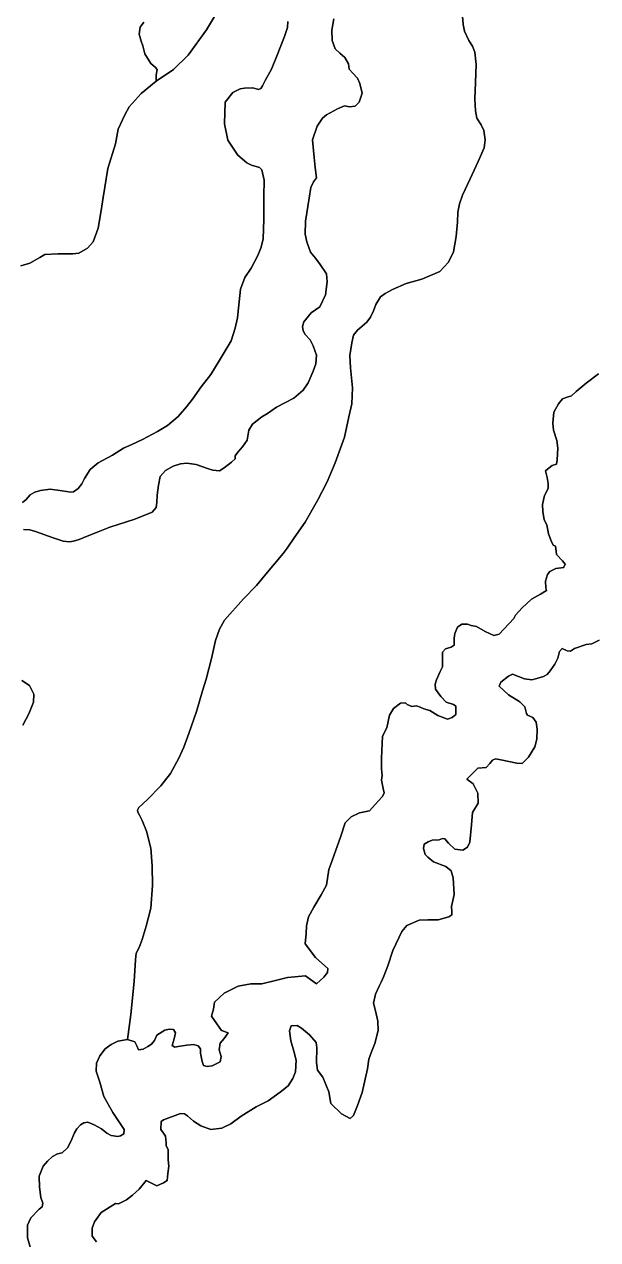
# Model space of a CAD drawing. Header units: inches. Extents: x 288635 to 1232953, y 676945 to 1655780.
# Drawn here: x 373585 to 391863, y 1029677 to 1068405 of the extents above; entities that cross this region are included whole.
import ezdxf

# ---------------------------------------------------------------- set-up
doc = ezdxf.new("R2010")
doc.units = ezdxf.units.IN
doc.header["$MEASUREMENT"] = 0

msp = doc.modelspace()

# ---------------------------------------------------------------- linework, layer by layer
at = {"color": 1}
for points in [[(373472.748, 1060704.1165), (373757.2286, 1060790.4766), (374082.3493, 1060973.357), (374242.7395, 1061074.4776), (374655.4904, 1061095.6443), (375131.7413, 1061095.6443), (375327.5334, 1061116.811), (375597.4089, 1061275.5613), (375782.6176, 1061471.3534), (375941.3679, 1061905.2709), (376036.6181, 1062471.4804), (376100.1183, 1062889.5229), (376252.082, 1063808.5638), (376490.8425, 1064601.0453), (376577.2026, 1065068.4063), (376785.4831, 1065525.6072), (376927.7233, 1065779.6077), (377313.8041, 1066196.1685), (377786.2451, 1066597.4893), (378339.9662, 1066963.2501), (378807.3271, 1067425.531), (379391.5283, 1068233.2526), (379742.049, 1068817.4538)], [(373559.5271, 1052305.6029), (373757.6475, 1052300.5229), (373945.6079, 1052244.6427), (374509.489, 1052046.5224), (374819.3697, 1051939.8421), (375027.6501, 1051909.3621), (375154.6503, 1051934.7621), (375337.5307, 1051985.5622), (375586.4512, 1052092.2424), (375936.9719, 1052234.4827), (376312.8927, 1052376.723), (377105.3742, 1052635.8035), (377664.1754, 1052864.404), (377791.1756, 1053006.6443), (377806.4156, 1053164.1246), (377816.5757, 1053402.8851), (377861.6488, 1053724.4136), (377917.5289, 1053993.6541), (378085.1692, 1054186.6945), (378329.0097, 1054328.9348), (378567.7702, 1054405.1349), (378770.9706, 1054425.455), (379060.5312, 1054379.7349), (379456.7719, 1054242.5746), (379593.9322, 1054201.9345), (379807.2926, 1054181.6145), (379954.6129, 1054273.0547), (380188.2934, 1054450.855), (380305.1336, 1054562.6153), (380305.1336, 1054659.1355), (380391.4938, 1054770.8957), (380543.8941, 1054943.616), (380686.1344, 1055151.8964), (380747.0945, 1055471.9371), (380858.8547, 1055664.9775), (381153.4953, 1055898.6579), (381336.3757, 1056005.3381), (381625.9363, 1056203.4585), (381885.0168, 1056340.6188), (382179.6574, 1056487.9391), (382479.378, 1056741.9396), (382631.7783, 1056985.7801), (382789.2586, 1057356.6208), (382875.6188, 1057590.3013), (382901.0188, 1057864.6219), (382789.2586, 1058159.2625), (382692.7384, 1058352.3028), (382535.2581, 1058519.9432), (382474.298, 1058641.8634), (382453.9779, 1058773.9437), (382499.698, 1058921.264), (382728.2985, 1059210.8246), (383002.619, 1059403.8649), (383190.5794, 1059789.9457), (383236.2995, 1060201.4265), (383221.0595, 1060450.347), (383017.8591, 1060750.0676), (382865.4588, 1060953.268), (382707.9784, 1061141.2284), (382596.2182, 1061471.4291), (382535.2581, 1061720.3496), (382545.4181, 1062136.9104), (382667.3384, 1062868.4319), (382723.2185, 1063203.7125), (382799.4186, 1063381.5129), (382895.9388, 1063508.5132), (382860.3788, 1063838.7138), (382824.8187, 1064163.8345), (382768.9386, 1064722.6356), (382921.3389, 1065154.4364), (383094.0592, 1065418.597), (383221.0595, 1065520.1972), (383566.5002, 1065708.1576), (383795.1006, 1065804.6777), (383952.5809, 1065779.2777), (384135.4613, 1065794.5177), (384262.4616, 1065921.518), (384353.9017, 1066211.0786), (384282.7816, 1066520.9592), (384211.6615, 1066688.5995), (384059.2611, 1066851.1598), (383942.4209, 1066978.1601), (383917.0209, 1067150.8804), (383800.1806, 1067349.0008), (383647.7803, 1067481.0811), (383490.3, 1067628.4014), (383403.9398, 1067887.4819), (383383.6198, 1068222.7626), (383449.6599, 1068583.4433)], [(383449.6599, 1068583.4433), (383383.6198, 1068222.7626), (383403.9398, 1067887.4819), (383490.3, 1067628.4014), (383647.7803, 1067481.0811), (383800.1806, 1067349.0008), (383917.0209, 1067150.8804), (383942.4209, 1066978.1601), (384059.2611, 1066851.1598), (384211.6615, 1066688.5995), (384282.7816, 1066520.9592), (384353.9017, 1066211.0786), (384262.4616, 1065921.518), (384135.4613, 1065794.5177), (383952.5809, 1065779.2777), (383795.1006, 1065804.6777), (383566.5002, 1065708.1576), (383221.0595, 1065520.1972), (383094.0592, 1065418.597), (382921.3389, 1065154.4364), (382768.9386, 1064722.6356), (382824.8187, 1064163.8345), (382860.3788, 1063838.7138), (382895.9388, 1063508.5132), (382799.4186, 1063381.5129), (382723.2185, 1063203.7125), (382667.3384, 1062868.4319), (382545.4181, 1062136.9104), (382535.2581, 1061720.3496), (382596.2182, 1061471.4291), (382707.9784, 1061141.2284), (382865.4588, 1060953.268), (383017.8591, 1060750.0676), (383221.0595, 1060450.347), (383236.2995, 1060201.4265), (383190.5794, 1059789.9457), (383002.619, 1059403.8649), (382728.2985, 1059210.8246), (382499.698, 1058921.264), (382453.9779, 1058773.9437), (382474.298, 1058641.8634), (382535.2581, 1058519.9432), (382692.7384, 1058352.3028), (382789.2586, 1058159.2625), (382901.0188, 1057864.6219), (382875.6188, 1057590.3013), (382789.2586, 1057356.6208), (382631.7783, 1056985.7801), (382479.378, 1056741.9396), (382179.6574, 1056487.9391), (381885.0168, 1056340.6188), (381625.9363, 1056203.4585), (381336.3757, 1056005.3381), (381153.4953, 1055898.6579), (380858.8547, 1055664.9775), (380747.0945, 1055471.9371), (380686.1344, 1055151.8964), (380543.8941, 1054943.616), (380391.4938, 1054770.8957), (380305.1336, 1054659.1355), (380305.1336, 1054562.6153), (380188.2934, 1054450.855), (379954.6129, 1054273.0547), (379807.2926, 1054181.6145), (379593.9322, 1054201.9345), (379456.7719, 1054242.5746), (379060.5312, 1054379.7349), (378770.9706, 1054425.455), (378567.7702, 1054405.1349), (378329.0097, 1054328.9348), (378085.1692, 1054186.6945), (377917.5289, 1053993.6541), (377861.6488, 1053724.4136), (377816.5757, 1053402.8851), (377806.4156, 1053164.1246), (377791.1756, 1053006.6443), (377664.1754, 1052864.404), (377105.3742, 1052635.8035), (376312.8927, 1052376.723), (375936.9719, 1052234.4827), (375586.4512, 1052092.2424), (375337.5307, 1051985.5622), (375154.6503, 1051934.7621), (375027.6501, 1051909.3621), (374819.3697, 1051939.8421), (374509.489, 1052046.5224), (373945.6079, 1052244.6427), (373757.6475, 1052300.5229), (373559.5271, 1052305.6029)], [(387549.2281, 1068659.6435), (387579.7082, 1068395.4829), (387620.3483, 1068182.1225), (387752.4285, 1067887.4819), (387874.3488, 1067704.6015), (387950.5489, 1067521.7212), (387986.109, 1067125.4804), (387963.5312, 1066547.4881), (387943.2111, 1066029.3271), (387963.5312, 1065653.4063), (388014.3313, 1065409.5658), (388146.4115, 1065206.3654), (388232.7717, 1065018.4051), (388273.4118, 1064723.7645), (388242.9317, 1064464.684), (388054.9714, 1064032.8831), (387800.9709, 1063479.162), (387557.1304, 1062955.9209), (387455.5302, 1062681.6004), (387409.8101, 1062417.4399), (387394.57, 1062097.3992), (387348.8499, 1061640.1983), (387262.4898, 1061157.5973), (387105.0095, 1060822.3167), (386825.6089, 1060532.7561), (386256.6478, 1060283.8356), (385758.8068, 1060146.6753), (385327.0059, 1059953.6349), (385083.1654, 1059831.7147), (384940.9251, 1059719.9545), (384788.5248, 1059481.194), (384717.4047, 1059277.9936), (384625.9645, 1059069.7132), (384509.1243, 1058912.2328), (384209.4037, 1058658.2323), (384077.3234, 1058500.752), (384026.5233, 1058256.9115), (383965.5632, 1057850.5107), (383980.8032, 1057454.2699), (384041.7633, 1056819.2687), (384021.4433, 1056311.2676), (383924.9231, 1055894.7068), (383787.7628, 1055249.5455), (383498.2022, 1054431.6639), (383244.2017, 1053827.1427), (382934.3211, 1053232.7815), (382533.0003, 1052536.8201), (382192.6396, 1052038.9791), (381969.1192, 1051708.7784), (381834.8637, 1051538.5213), (381281.1426, 1050888.28), (380991.582, 1050522.5193), (380569.9412, 1050095.7985), (379965.42, 1049415.0771), (379802.8596, 1049130.5965), (379680.9394, 1048769.9158), (379553.9391, 1048195.8747), (379381.2188, 1047540.5533), (379264.3786, 1047164.6326), (379071.3382, 1046504.2313), (378827.4977, 1045808.2699), (378670.0174, 1045376.469), (378507.457, 1045025.9483), (378243.2965, 1044533.1873), (377938.4959, 1044142.0265), (377501.615, 1043689.9056), (377237.4545, 1043451.1452), (377191.7344, 1043359.705), (377206.9744, 1043298.7449), (377257.7745, 1043207.3047), (377339.0547, 1043029.5043), (377476.215, 1042694.2236), (377618.4553, 1042155.7426), (377664.1754, 1041586.7814), (377669.2554, 1040961.9402), (377623.5353, 1040245.6588), (377471.135, 1039671.6176), (377344.1347, 1039239.8167), (377247.6145, 1038990.8962), (377156.1743, 1038802.9359), (377130.7743, 1038589.5754), (377090.1342, 1037908.8541), (376978.374, 1036857.292), (376876.7738, 1036059.7304), (376566.8932, 1036003.8503), (376353.5327, 1035892.09), (376165.5724, 1035760.0098), (375992.852, 1035531.4093), (375886.1718, 1035297.7289), (375876.0118, 1035043.7283), (375997.932, 1034693.2076), (376119.8523, 1034241.0867), (376409.4128, 1033728.0057), (376765.0136, 1033189.5246), (376754.8535, 1033052.3644), (376652.1112, 1032989.6758), (376566.8932, 1032966.0042), (376353.5327, 1032996.4843), (376216.3725, 1033072.6844), (376043.6521, 1033204.7647), (375815.0517, 1033331.7649), (375611.8512, 1033418.1251), (375479.771, 1033397.8051), (375373.0908, 1033331.7649), (375261.3305, 1033209.8447), (375190.2104, 1033077.7644), (375063.6645, 1032809.2859), (374967.1443, 1032601.0055), (374794.424, 1032448.6052), (374642.0237, 1032413.0451), (374484.5434, 1032331.7649), (374327.0631, 1032184.4446), (374189.9028, 1032016.8043), (374062.9025, 1031696.7637), (374067.9825, 1031351.323), (374108.6226, 1031026.2023), (374179.7428, 1030838.2419), (374154.3427, 1030721.4017), (374062.9025, 1030645.2016), (373793.662, 1030370.881), (373692.0618, 1030137.2005), (373692.0618, 1029893.36), (373686.9818, 1029735.8797), (373793.662, 1029380.279)], [(391883.3772, 1057272.1484), (391492.2165, 1056967.3478), (391172.1758, 1056708.2672), (391029.9355, 1056571.107), (390887.6952, 1056525.3869), (390745.455, 1056474.5868), (390608.2947, 1056312.0264), (390460.9744, 1056042.7859), (390430.4943, 1055697.3452), (390450.8144, 1055473.8248), (390557.4946, 1055138.5441), (390587.9746, 1054899.7836), (390567.6546, 1054523.8629), (390552.4146, 1054386.7026), (390410.1743, 1054351.1425), (390257.774, 1054229.2223), (390196.8139, 1054173.3422), (390247.614, 1053959.9817), (390283.174, 1053772.0214), (390283.174, 1053614.541), (390166.3338, 1053391.0206), (390105.3737, 1053101.46), (390110.4537, 1052883.0196), (390156.1738, 1052613.779), (390237.4539, 1052451.2187), (390293.3341, 1052166.7382), (390384.7742, 1051943.2177), (390440.6543, 1051811.1374), (390521.9345, 1051775.5774), (390542.2546, 1051618.0971), (390552.4146, 1051511.4168), (390745.455, 1051308.2164), (390826.7351, 1051206.6162), (390786.7831, 1051104.2621), (390781.015, 1051099.936), (390527.0145, 1051064.3759), (390339.0541, 1050967.8558), (390267.934, 1050871.3356), (390201.8939, 1050663.0551), (390212.0539, 1050444.6147), (390227.2939, 1050363.3345), (390039.3335, 1050251.5743), (389749.773, 1050083.934), (389455.1324, 1049809.6134), (389246.852, 1049581.013), (389190.9719, 1049469.2528), (388723.6109, 1048976.4918), (388555.9706, 1048930.7717), (388276.57, 1049057.7719), (387997.1695, 1049215.2522), (387829.5291, 1049250.8123), (387712.6889, 1049286.3724), (387529.8085, 1049286.3724), (387392.6483, 1049194.9322), (387306.2881, 1048991.7318), (387291.0481, 1048844.4115), (387285.968, 1048620.8911), (387189.4478, 1048559.9309), (387016.7275, 1048509.1308), (386915.1273, 1048397.3706), (386915.1273, 1048077.33), (386920.2073, 1047930.0097), (386838.9271, 1047782.6894), (386727.1669, 1047513.4488), (386686.5268, 1047376.2886), (386691.6069, 1047223.8883), (386864.3272, 1046990.2078), (387037.0475, 1046802.2474), (387265.648, 1046731.1273), (387341.8482, 1046680.3272), (387342.591, 1046415.2463), (387341.8482, 1046411.0866), (387225.0079, 1046319.6465), (387072.6076, 1046268.8464), (386762.727, 1046380.6066), (386508.7265, 1046538.0869), (386325.8461, 1046588.887), (386203.9259, 1046644.7671), (386082.0056, 1046685.4072), (385934.6853, 1046665.0871), (385787.365, 1046731.1273), (385731.4849, 1046781.9274), (385579.0846, 1046776.8474), (385350.4842, 1046599.047), (385223.4839, 1046395.8466), (385142.2038, 1045989.4458), (385005.0435, 1045720.2053), (384974.5634, 1045024.2439), (384974.5634, 1044678.8032), (384994.8835, 1044465.4427), (384969.4834, 1044318.1225), (385025.3635, 1044053.9619), (385060.9236, 1043911.7216), (385005.0435, 1043794.8814), (384862.8032, 1043647.5611), (384593.5627, 1043337.6805), (384273.522, 1043276.7204), (384009.3615, 1043149.7201), (383816.3211, 1042956.6797), (383663.9208, 1042504.5588), (383354.0123, 1041648.1866), (383290.1167, 1041471.6234), (383213.9166, 1040969.9724), (383048.8162, 1040665.1718), (382813.8658, 1040271.471), (382642.4154, 1039966.6704), (382578.9153, 1039680.9198), (382566.2153, 1039433.2694), (382540.8152, 1039109.4187), (382871.0159, 1038664.9178), (383264.7167, 1038315.6671), (383252.0166, 1038195.0169), (383131.3664, 1038042.6166), (382896.4159, 1037826.7161), (382705.9155, 1037972.7664), (382547.1652, 1038080.7166), (381975.6641, 1038029.9165), (381588.3133, 1037941.0164), (381156.5124, 1037833.0662), (380807.2617, 1037826.7161), (380400.8609, 1037750.516), (379956.36, 1037528.2655), (379651.5594, 1037242.515), (379619.8094, 1037026.6145), (379556.3092, 1036804.3641), (379721.4096, 1036550.3636), (379867.4599, 1036340.8132), (380083.3603, 1036270.963), (379956.36, 1036093.1627), (379829.3598, 1035940.7624), (379797.6097, 1035731.2119), (379861.1099, 1035515.3115), (379829.3598, 1035343.8612), (379569.0093, 1035216.8609), (379416.609, 1035197.8109), (379302.3087, 1035229.5609), (379251.5086, 1035358.6779), (379203.8835, 1035617.9701), (379198.5919, 1035760.8453), (379124.5084, 1035856.0955), (378986.9248, 1035893.1373), (378769.966, 1035877.2622), (378494.7988, 1035829.6371), (378383.6736, 1035808.4704), (378293.7151, 1035861.3872), (378357.2152, 1036073.0543), (378404.8403, 1036263.5547), (378341.3402, 1036379.9716), (378198.4649, 1036385.2633), (378060.8813, 1036353.5132), (377891.5476, 1036247.6796), (377806.8807, 1036194.7629), (377738.0889, 1036025.4292), (377637.5471, 1035909.0123), (377526.4219, 1035829.6371), (377372.9632, 1035750.262), (377230.0879, 1035723.8036), (377171.8795, 1035850.8039), (377108.3794, 1035983.0958), (376876.7738, 1036059.7304), (376978.374, 1036857.292), (377090.1342, 1037908.8541), (377130.7743, 1038589.5754), (377156.1743, 1038802.9359), (377247.6145, 1038990.8962), (377344.1347, 1039239.8167), (377471.135, 1039671.6176), (377623.5353, 1040245.6588), (377669.2554, 1040961.9402), (377664.1754, 1041586.7814), (377618.4553, 1042155.7426), (377476.215, 1042694.2236), (377339.0547, 1043029.5043), (377257.7745, 1043207.3047), (377206.9744, 1043298.7449), (377191.7344, 1043359.705), (377237.4545, 1043451.1452), (377501.615, 1043689.9056), (377938.4959, 1044142.0265), (378243.2965, 1044533.1873), (378507.457, 1045025.9483), (378670.0174, 1045376.469), (378827.4977, 1045808.2699), (379071.3382, 1046504.2313), (379264.3786, 1047164.6326), (379381.2188, 1047540.5533), (379553.9391, 1048195.8747), (379680.9394, 1048769.9158), (379802.8596, 1049130.5965), (379965.42, 1049415.0771), (380569.9412, 1050095.7985), (380991.582, 1050522.5193), (381281.1426, 1050888.28), (381834.8637, 1051538.5213), (381969.1192, 1051708.7784), (382192.6396, 1052038.9791), (382533.0003, 1052536.8201), (382934.3211, 1053232.7815), (383244.2017, 1053827.1427), (383498.2022, 1054431.6639), (383787.7628, 1055249.5455), (383924.9231, 1055894.7068), (384021.4433, 1056311.2676), (384041.7633, 1056819.2687), (383980.8032, 1057454.2699), (383965.5632, 1057850.5107), (384026.5233, 1058256.9115), (384077.3234, 1058500.752), (384209.4037, 1058658.2323), (384509.1243, 1058912.2328), (384625.9645, 1059069.7132), (384717.4047, 1059277.9936), (384788.5248, 1059481.194), (384940.9251, 1059719.9545), (385083.1654, 1059831.7147), (385327.0059, 1059953.6349), (385758.8068, 1060146.6753), (386256.6478, 1060283.8356), (386825.6089, 1060532.7561), (387105.0095, 1060822.3167), (387262.4898, 1061157.5973), (387348.8499, 1061640.1983), (387394.57, 1062097.3992), (387409.8101, 1062417.4399), (387455.5302, 1062681.6004), (387557.1304, 1062955.9209), (387800.9709, 1063479.162), (388054.9714, 1064032.8831), (388242.9317, 1064464.684), (388273.4118, 1064723.7645), (388232.7717, 1065018.4051), (388146.4115, 1065206.3654), (388014.3313, 1065409.5658), (387963.5312, 1065653.4063), (387943.2111, 1066029.3271), (387963.5312, 1066547.4881), (387986.109, 1067125.4804), (387950.5489, 1067521.7212), (387874.3488, 1067704.6015), (387752.4285, 1067887.4819), (387620.3483, 1068182.1225), (387579.7082, 1068395.4829), (387549.2281, 1068659.6435)], [(379742.049, 1068817.4538), (379391.5283, 1068233.2526), (378807.3271, 1067425.531), (378339.9662, 1066963.2501), (377786.2451, 1066597.4893), (377790.3136, 1066787.2198), (377815.7136, 1066965.0201), (377754.7535, 1067036.1403), (377617.5932, 1067158.0605), (377429.6328, 1067462.8611), (377363.8406, 1067719.1049), (377308.9826, 1067867.9919), (377248.0225, 1068091.5124), (377273.4225, 1068309.9528), (377395.3428, 1068472.5131)], [(377395.3428, 1068472.5131), (377273.4225, 1068309.9528), (377248.0225, 1068091.5124), (377308.9826, 1067867.9919), (377363.8406, 1067719.1049), (377429.6328, 1067462.8611), (377617.5932, 1067158.0605), (377754.7535, 1067036.1403), (377815.7136, 1066965.0201), (377790.3136, 1066787.2198), (377786.2451, 1066597.4893), (377313.8041, 1066196.1685), (376927.7233, 1065779.6077), (376785.4831, 1065525.6072), (376577.2026, 1065068.4063), (376490.8425, 1064601.0453), (376252.082, 1063808.5638), (376100.1183, 1062889.5229), (376036.6181, 1062471.4804), (375941.3679, 1061905.2709), (375782.6176, 1061471.3534), (375597.4089, 1061275.5613), (375327.5334, 1061116.811), (375131.7413, 1061095.6443), (374655.4904, 1061095.6443), (374242.7395, 1061074.4776), (374082.3493, 1060973.357), (373757.2286, 1060790.4766), (373472.748, 1060704.1165)], [(381990.8001, 1068499.9531), (381973.8668, 1068300.9861), (381880.7333, 1068013.1188), (381626.7327, 1067373.8842), (381461.6324, 1066971.7168), (381266.8987, 1066611.8827), (381173.7652, 1066442.549), (381127.1984, 1066362.1155), (381050.9983, 1066332.4821), (380873.1979, 1066379.0489), (380602.264, 1066374.8156), (380462.5637, 1066349.4155), (380229.73, 1066230.8819), (379984.1961, 1065926.0813), (379963.0294, 1065231.8133), (380073.0963, 1064715.3456), (380394.8303, 1064232.7446), (380682.6975, 1063995.6775), (380830.8645, 1063919.4773), (381084.865, 1063847.5105), (381152.5985, 1063767.077), (381233.032, 1063441.1097), (381224.5653, 1062928.8753), (381216.0986, 1062183.8072), (381199.1652, 1061569.9726), (381135.6651, 1061299.0387), (381025.5982, 1061040.8049), (380818.1645, 1060630.1707), (380619.1974, 1060333.8368), (380479.4971, 1059969.7694), (380415.997, 1059364.4015), (380382.1303, 1059051.1342), (380310.1634, 1058725.1669), (380174.6965, 1058322.9995), (379797.9291, 1057683.7648), (379526.9952, 1057247.7306), (379226.4279, 1056858.2632), (378942.794, 1056460.3291), (378752.2937, 1056214.7952), (378489.8265, 1055909.9946), (378151.1591, 1055622.1274), (377833.6585, 1055431.627), (377351.0575, 1055177.6265), (377012.3902, 1055012.5262), (376745.6896, 1054898.2259), (376395.8822, 1054679.0749), (375935.5062, 1054430.3661), (375686.7974, 1054218.699), (375506.8804, 1053932.9485), (375416.9219, 1053758.3231), (375300.505, 1053610.1561), (375157.6297, 1053504.3226), (375072.9628, 1053493.7392), (374787.2123, 1053536.0727), (374411.5032, 1053588.9894), (374104.5859, 1053551.9477), (373919.3772, 1053493.7392), (373776.5019, 1053414.3641), (373649.5017, 1053266.1971), (373533.0848, 1053165.6552)], [(373533.0848, 1053165.6552), (373649.5017, 1053266.1971), (373776.5019, 1053414.3641), (373919.3772, 1053493.7392), (374104.5859, 1053551.9477), (374411.5032, 1053588.9894), (374787.2123, 1053536.0727), (375072.9628, 1053493.7392), (375157.6297, 1053504.3226), (375300.505, 1053610.1561), (375416.9219, 1053758.3231), (375506.8804, 1053932.9485), (375686.7974, 1054218.699), (375935.5062, 1054430.3661), (376395.8822, 1054679.0749), (376745.6896, 1054898.2259), (377012.3902, 1055012.5262), (377351.0575, 1055177.6265), (377833.6585, 1055431.627), (378151.1591, 1055622.1274), (378489.8265, 1055909.9946), (378752.2937, 1056214.7952), (378942.794, 1056460.3291), (379226.4279, 1056858.2632), (379526.9952, 1057247.7306), (379797.9291, 1057683.7648), (380174.6965, 1058322.9995), (380310.1634, 1058725.1669), (380382.1303, 1059051.1342), (380415.997, 1059364.4015), (380479.4971, 1059969.7694), (380619.1974, 1060333.8368), (380818.1645, 1060630.1707), (381025.5982, 1061040.8049), (381135.6651, 1061299.0387), (381199.1652, 1061569.9726), (381216.0986, 1062183.8072), (381224.5653, 1062928.8753), (381233.032, 1063441.1097), (381152.5985, 1063767.077), (381084.865, 1063847.5105), (380830.8645, 1063919.4773), (380682.6975, 1063995.6775), (380394.8303, 1064232.7446), (380073.0963, 1064715.3456), (379963.0294, 1065231.8133), (379984.1961, 1065926.0813), (380229.73, 1066230.8819), (380462.5637, 1066349.4155), (380602.264, 1066374.8156), (380873.1979, 1066379.0489), (381050.9983, 1066332.4821), (381127.1984, 1066362.1155), (381173.7652, 1066442.549), (381266.8987, 1066611.8827), (381461.6324, 1066971.7168), (381626.7327, 1067373.8842), (381880.7333, 1068013.1188), (381973.8668, 1068300.9861), (381990.8001, 1068499.9531)], [(373793.662, 1029380.279), (373686.9818, 1029735.8797), (373692.0618, 1029893.36), (373692.0618, 1030137.2005), (373793.662, 1030370.881), (374062.9025, 1030645.2016), (374154.3427, 1030721.4017), (374179.7428, 1030838.2419), (374108.6226, 1031026.2023), (374067.9825, 1031351.323), (374062.9025, 1031696.7637), (374189.9028, 1032016.8043), (374327.0631, 1032184.4446), (374484.5434, 1032331.7649), (374642.0237, 1032413.0451), (374794.424, 1032448.6052), (374967.1443, 1032601.0055), (375063.6645, 1032809.2859), (375190.2104, 1033077.7644), (375261.3305, 1033209.8447), (375373.0908, 1033331.7649), (375479.771, 1033397.8051), (375611.8512, 1033418.1251), (375815.0517, 1033331.7649), (376043.6521, 1033204.7647), (376216.3725, 1033072.6844), (376353.5327, 1032996.4843), (376566.8932, 1032966.0042), (376652.1112, 1032989.6758), (376754.8535, 1033052.3644), (376765.0136, 1033189.5246), (376409.4128, 1033728.0057), (376119.8523, 1034241.0867), (375997.932, 1034693.2076), (375876.0118, 1035043.7283), (375886.1718, 1035297.7289), (375992.852, 1035531.4093), (376165.5724, 1035760.0098), (376353.5327, 1035892.09), (376566.8932, 1036003.8503), (376876.7738, 1036059.7304), (377108.3794, 1035983.0958), (377171.8795, 1035850.8039), (377230.0879, 1035723.8036), (377372.9632, 1035750.262), (377526.4219, 1035829.6371), (377637.5471, 1035909.0123), (377738.0889, 1036025.4292), (377806.8807, 1036194.7629), (377891.5476, 1036247.6796), (378060.8813, 1036353.5132), (378198.4649, 1036385.2633), (378341.3402, 1036379.9716), (378404.8403, 1036263.5547), (378357.2152, 1036073.0543), (378293.7151, 1035861.3872), (378383.6736, 1035808.4704), (378494.7988, 1035829.6371), (378769.966, 1035877.2622), (378986.9248, 1035893.1373), (379124.5084, 1035856.0955), (379198.5919, 1035760.8453), (379203.8835, 1035617.9701), (379251.5086, 1035358.6779), (379302.3087, 1035229.5609), (379416.609, 1035197.8109), (379569.0093, 1035216.8609), (379829.3598, 1035343.8612), (379861.1099, 1035515.3115), (379797.6097, 1035731.2119), (379829.3598, 1035940.7624), (379956.36, 1036093.1627), (380083.3603, 1036270.963), (379867.4599, 1036340.8132), (379721.4096, 1036550.3636), (379556.3092, 1036804.3641), (379619.8094, 1037026.6145), (379651.5594, 1037242.515), (379956.36, 1037528.2655), (380400.8609, 1037750.516), (380807.2617, 1037826.7161), (381156.5124, 1037833.0662), (381588.3133, 1037941.0164), (381975.6641, 1038029.9165), (382547.1652, 1038080.7166), (382705.9155, 1037972.7664), (382896.4159, 1037826.7161), (383131.3664, 1038042.6166), (383252.0166, 1038195.0169), (383264.7167, 1038315.6671), (382871.0159, 1038664.9178), (382540.8152, 1039109.4187), (382566.2153, 1039433.2694), (382578.9153, 1039680.9198), (382642.4154, 1039966.6704), (382813.8658, 1040271.471), (383048.8162, 1040665.1718), (383213.9166, 1040969.9724), (383290.1167, 1041471.6234), (383354.0123, 1041648.1866), (383663.9208, 1042504.5588), (383816.3211, 1042956.6797), (384009.3615, 1043149.7201), (384273.522, 1043276.7204), (384593.5627, 1043337.6805), (384862.8032, 1043647.5611), (385005.0435, 1043794.8814), (385060.9236, 1043911.7216), (385025.3635, 1044053.9619), (384969.4834, 1044318.1225), (384994.8835, 1044465.4427), (384974.5634, 1044678.8032), (384974.5634, 1045024.2439), (385005.0435, 1045720.2053), (385142.2038, 1045989.4458), (385223.4839, 1046395.8466), (385350.4842, 1046599.047), (385579.0846, 1046776.8474), (385731.4849, 1046781.9274), (385787.365, 1046731.1273), (385934.6853, 1046665.0871), (386082.0056, 1046685.4072), (386203.9259, 1046644.7671), (386325.8461, 1046588.887), (386508.7265, 1046538.0869), (386762.727, 1046380.6066), (387072.6076, 1046268.8464), (387225.0079, 1046319.6465), (387341.8482, 1046411.0866), (387342.591, 1046415.2463), (387341.8482, 1046680.3272), (387265.648, 1046731.1273), (387037.0475, 1046802.2474), (386864.3272, 1046990.2078), (386691.6069, 1047223.8883), (386686.5268, 1047376.2886), (386727.1669, 1047513.4488), (386838.9271, 1047782.6894), (386920.2073, 1047930.0097), (386915.1273, 1048077.33), (386915.1273, 1048397.3706), (387016.7275, 1048509.1308), (387189.4478, 1048559.9309), (387285.968, 1048620.8911), (387291.0481, 1048844.4115), (387306.2881, 1048991.7318), (387392.6483, 1049194.9322), (387529.8085, 1049286.3724), (387712.6889, 1049286.3724), (387829.5291, 1049250.8123), (387997.1695, 1049215.2522), (388276.57, 1049057.7719), (388555.9706, 1048930.7717), (388723.6109, 1048976.4918), (389190.9719, 1049469.2528), (389246.852, 1049581.013), (389455.1324, 1049809.6134), (389749.773, 1050083.934), (390039.3335, 1050251.5743), (390227.2939, 1050363.3345), (390212.0539, 1050444.6147), (390201.8939, 1050663.0551), (390267.934, 1050871.3356), (390339.0541, 1050967.8558), (390527.0145, 1051064.3759), (390781.015, 1051099.936), (390786.7831, 1051104.2621), (390826.7351, 1051206.6162), (390745.455, 1051308.2164), (390552.4146, 1051511.4168), (390542.2546, 1051618.0971), (390521.9345, 1051775.5774), (390440.6543, 1051811.1374), (390384.7742, 1051943.2177), (390293.3341, 1052166.7382), (390237.4539, 1052451.2187), (390156.1738, 1052613.779), (390110.4537, 1052883.0196), (390105.3737, 1053101.46), (390166.3338, 1053391.0206), (390283.174, 1053614.541), (390283.174, 1053772.0214), (390247.614, 1053959.9817), (390196.8139, 1054173.3422), (390257.774, 1054229.2223), (390410.1743, 1054351.1425), (390552.4146, 1054386.7026), (390567.6546, 1054523.8629), (390587.9746, 1054899.7836), (390557.4946, 1055138.5441), (390450.8144, 1055473.8248), (390430.4943, 1055697.3452), (390460.9744, 1056042.7859), (390608.2947, 1056312.0264), (390745.455, 1056474.5868), (390887.6952, 1056525.3869), (391029.9355, 1056571.107), (391172.1758, 1056708.2672), (391492.2165, 1056967.3478), (391883.3772, 1057272.1484)], [(375882.8129, 1029611.1631), (375745.6527, 1029794.0434), (375750.7327, 1030048.0439), (375821.8528, 1030241.0843), (376030.1332, 1030540.8049), (376492.4142, 1030835.4455), (376588.9344, 1030815.1255), (376842.9349, 1030942.1257), (377030.8952, 1031099.606), (377249.3357, 1031287.5664), (377467.7761, 1031561.887), (377579.5363, 1031506.0069), (377813.2168, 1031394.2466), (378026.5772, 1031485.6868), (378138.3375, 1031561.887), (378148.4975, 1031668.5672), (378163.7375, 1031790.4874), (378189.1376, 1032024.1679), (378173.8975, 1032222.2883), (378168.8175, 1032547.4089), (378102.7774, 1032664.2492), (378107.8574, 1032765.8494), (378082.4573, 1032974.1298), (378026.5772, 1033070.65), (377940.2171, 1033187.4902), (377950.3771, 1033446.5707), (378021.4972, 1033492.2908), (378565.0583, 1033700.5712), (378692.0586, 1033685.3312), (378788.5788, 1033624.3711), (378976.5391, 1033451.6507), (379215.2996, 1033309.4105), (379530.2602, 1033192.5702), (379880.7809, 1033233.2103), (380170.3415, 1033365.2906), (380500.5422, 1033614.2111), (380972.9831, 1033908.8517), (381353.9839, 1034106.9721), (381740.0647, 1034376.2126), (381999.1452, 1034579.413), (382146.4655, 1034813.0935), (382232.8256, 1035026.4539), (382248.0657, 1035402.3746), (382182.0255, 1035686.8552), (382080.4253, 1036011.9759), (382039.7853, 1036337.0965), (382095.6654, 1036489.4968), (382283.6257, 1036504.7369), (382425.866, 1036418.3767), (382679.8665, 1036205.0163), (382888.147, 1035956.0958), (382913.547, 1035793.5354), (382903.387, 1035326.1745), (382933.867, 1035077.254), (383096.4274, 1034853.7336), (383294.5478, 1034391.4526), (383355.5079, 1034015.5319), (383700.9486, 1033690.4112), (383975.2691, 1033538.0109), (384076.8693, 1033629.4511), (384208.9496, 1033954.5718), (384351.1899, 1034371.1326), (384523.9102, 1035122.9741), (384569.6303, 1035432.8547), (384655.9905, 1035661.4552), (384757.5907, 1035925.6157), (384864.2709, 1036347.2565), (384859.1909, 1036641.8971), (384777.9107, 1036972.0978), (384716.9506, 1037210.8583), (384782.9907, 1037495.3388), (384898.4429, 1037760.3601), (384959.6426, 1037887.3133), (385050.6315, 1038076.0615), (385172.5517, 1038406.2622), (385335.1121, 1038893.9432), (385624.6727, 1039498.4644), (385777.073, 1039691.5048), (386173.3137, 1039854.0651), (386447.6343, 1039869.3051), (386782.915, 1039874.3851), (387118.1956, 1039960.7453), (387209.6358, 1040026.7854), (387209.6358, 1040128.3856), (387204.5558, 1040296.026), (387285.836, 1040677.0267), (387260.4359, 1041205.3478), (387194.3958, 1041433.9483), (387021.6754, 1041571.1085), (386630.5147, 1041718.4288), (386448.2693, 1041868.7125), (386366.2483, 1041956.0251), (386308.0399, 1042143.8797), (386331.8524, 1042276.1716), (386456.2068, 1042358.1926), (386591.1446, 1042405.8177), (386813.395, 1042419.4702), (386920.0752, 1042460.1103), (386991.1954, 1042449.9503), (387102.9556, 1042307.71), (387311.236, 1042119.7496), (387560.1565, 1042094.3496), (387712.5568, 1042180.7097), (387783.677, 1042348.3501), (387839.5571, 1042891.9112), (387875.1172, 1043288.152), (388047.8375, 1043582.7925), (388042.7575, 1043902.8332), (387890.3572, 1044202.5538), (387692.2368, 1044349.8741), (387798.917, 1044461.6343), (388042.7575, 1044700.3948), (388311.998, 1044725.7948), (388423.7582, 1044852.7951), (388505.0384, 1044959.4753), (388601.5586, 1044995.0354), (388774.2789, 1044964.5553), (389287.36, 1044857.8751), (389460.0803, 1044852.7951), (389658.2007, 1045050.9155), (389856.3211, 1045386.1962), (389927.4413, 1045630.0366), (389932.5213, 1045939.9173), (389896.9612, 1046168.5177), (389795.361, 1046320.918), (389627.7207, 1046392.0382), (389592.1606, 1046447.9183), (389541.3605, 1046656.1987), (389378.8002, 1046813.679), (389018.1194, 1047042.2795), (388723.4788, 1047316.6), (388774.2789, 1047438.5203), (389018.1194, 1047636.6407), (389150.1997, 1047692.5208), (389531.2005, 1047550.2805), (389759.8009, 1047514.7204), (389927.4413, 1047560.4405), (390130.6417, 1047626.4806), (390252.5619, 1047687.4408), (390349.0821, 1047799.201), (390491.3224, 1048017.6414), (390592.9226, 1048205.6018), (390648.8027, 1048424.0422), (390735.1629, 1048510.4024), (390887.5632, 1048444.3623), (390999.3234, 1048434.2023), (391121.2436, 1048520.5624), (391492.0844, 1048642.4827), (391680.0448, 1048662.8027), (391908.6452, 1048784.723)], [(391908.6452, 1048784.723), (391680.0448, 1048662.8027), (391492.0844, 1048642.4827), (391121.2436, 1048520.5624), (390999.3234, 1048434.2023), (390887.5632, 1048444.3623), (390735.1629, 1048510.4024), (390648.8027, 1048424.0422), (390592.9226, 1048205.6018), (390491.3224, 1048017.6414), (390349.0821, 1047799.201), (390252.5619, 1047687.4408), (390130.6417, 1047626.4806), (389927.4413, 1047560.4405), (389759.8009, 1047514.7204), (389531.2005, 1047550.2805), (389150.1997, 1047692.5208), (389018.1194, 1047636.6407), (388774.2789, 1047438.5203), (388723.4788, 1047316.6), (389018.1194, 1047042.2795), (389378.8002, 1046813.679), (389541.3605, 1046656.1987), (389592.1606, 1046447.9183), (389627.7207, 1046392.0382), (389795.361, 1046320.918), (389896.9612, 1046168.5177), (389932.5213, 1045939.9173), (389927.4413, 1045630.0366), (389856.3211, 1045386.1962), (389658.2007, 1045050.9155), (389460.0803, 1044852.7951), (389287.36, 1044857.8751), (388774.2789, 1044964.5553), (388601.5586, 1044995.0354), (388505.0384, 1044959.4753), (388423.7582, 1044852.7951), (388311.998, 1044725.7948), (388042.7575, 1044700.3948), (387798.917, 1044461.6343), (387692.2368, 1044349.8741), (387890.3572, 1044202.5538), (388042.7575, 1043902.8332), (388047.8375, 1043582.7925), (387875.1172, 1043288.152), (387839.5571, 1042891.9112), (387783.677, 1042348.3501), (387712.5568, 1042180.7097), (387560.1565, 1042094.3496), (387311.236, 1042119.7496), (387102.9556, 1042307.71), (386991.1954, 1042449.9503), (386920.0752, 1042460.1103), (386813.395, 1042419.4702), (386591.1446, 1042405.8177), (386456.2068, 1042358.1926), (386331.8524, 1042276.1716), (386308.0399, 1042143.8797), (386366.2483, 1041956.0251), (386448.2693, 1041868.7125), (386630.5147, 1041718.4288), (387021.6754, 1041571.1085), (387194.3958, 1041433.9483), (387260.4359, 1041205.3478), (387285.836, 1040677.0267), (387204.5558, 1040296.026), (387209.6358, 1040128.3856), (387209.6358, 1040026.7854), (387118.1956, 1039960.7453), (386782.915, 1039874.3851), (386447.6343, 1039869.3051), (386173.3137, 1039854.0651), (385777.073, 1039691.5048), (385624.6727, 1039498.4644), (385335.1121, 1038893.9432), (385172.5517, 1038406.2622), (385050.6315, 1038076.0615), (384959.6426, 1037887.3133), (384898.4429, 1037760.3601), (384782.9907, 1037495.3388), (384716.9506, 1037210.8583), (384777.9107, 1036972.0978), (384859.1909, 1036641.8971), (384864.2709, 1036347.2565), (384757.5907, 1035925.6157), (384655.9905, 1035661.4552), (384569.6303, 1035432.8547), (384523.9102, 1035122.9741), (384351.1899, 1034371.1326), (384208.9496, 1033954.5718), (384076.8693, 1033629.4511), (383975.2691, 1033538.0109), (383700.9486, 1033690.4112), (383355.5079, 1034015.5319), (383294.5478, 1034391.4526), (383096.4274, 1034853.7336), (382933.867, 1035077.254), (382903.387, 1035326.1745), (382913.547, 1035793.5354), (382888.147, 1035956.0958), (382679.8665, 1036205.0163), (382425.866, 1036418.3767), (382283.6257, 1036504.7369), (382095.6654, 1036489.4968), (382039.7853, 1036337.0965), (382080.4253, 1036011.9759), (382182.0255, 1035686.8552), (382248.0657, 1035402.3746), (382232.8256, 1035026.4539), (382146.4655, 1034813.0935), (381999.1452, 1034579.413), (381740.0647, 1034376.2126), (381353.9839, 1034106.9721), (380972.9831, 1033908.8517), (380500.5422, 1033614.2111), (380170.3415, 1033365.2906), (379880.7809, 1033233.2103), (379530.2602, 1033192.5702), (379215.2996, 1033309.4105), (378976.5391, 1033451.6507), (378788.5788, 1033624.3711), (378692.0586, 1033685.3312), (378565.0583, 1033700.5712), (378021.4972, 1033492.2908), (377950.3771, 1033446.5707), (377940.2171, 1033187.4902), (378026.5772, 1033070.65), (378082.4573, 1032974.1298), (378107.8574, 1032765.8494), (378102.7774, 1032664.2492), (378168.8175, 1032547.4089), (378173.8975, 1032222.2883), (378189.1376, 1032024.1679), (378163.7375, 1031790.4874), (378148.4975, 1031668.5672), (378138.3375, 1031561.887), (378026.5772, 1031485.6868), (377813.2168, 1031394.2466), (377579.5363, 1031506.0069), (377467.7761, 1031561.887), (377249.3357, 1031287.5664), (377030.8952, 1031099.606), (376842.9349, 1030942.1257), (376588.9344, 1030815.1255), (376492.4142, 1030835.4455), (376030.1332, 1030540.8049), (375821.8528, 1030241.0843), (375750.7327, 1030048.0439), (375745.6527, 1029794.0434), (375882.8129, 1029611.1631)], [(373539.2071, 1046077.5104), (373732.2475, 1046433.1111), (373874.4878, 1046809.0319), (373884.6478, 1047057.9524), (373747.4875, 1047332.2729), (373508.727, 1047499.9133)], [(373508.727, 1047499.9133), (373747.4875, 1047332.2729), (373884.6478, 1047057.9524), (373874.4878, 1046809.0319), (373732.2475, 1046433.1111), (373539.2071, 1046077.5104)]]:
    msp.add_lwpolyline(points, dxfattribs=at)

doc.saveas('drawing.dxf')
